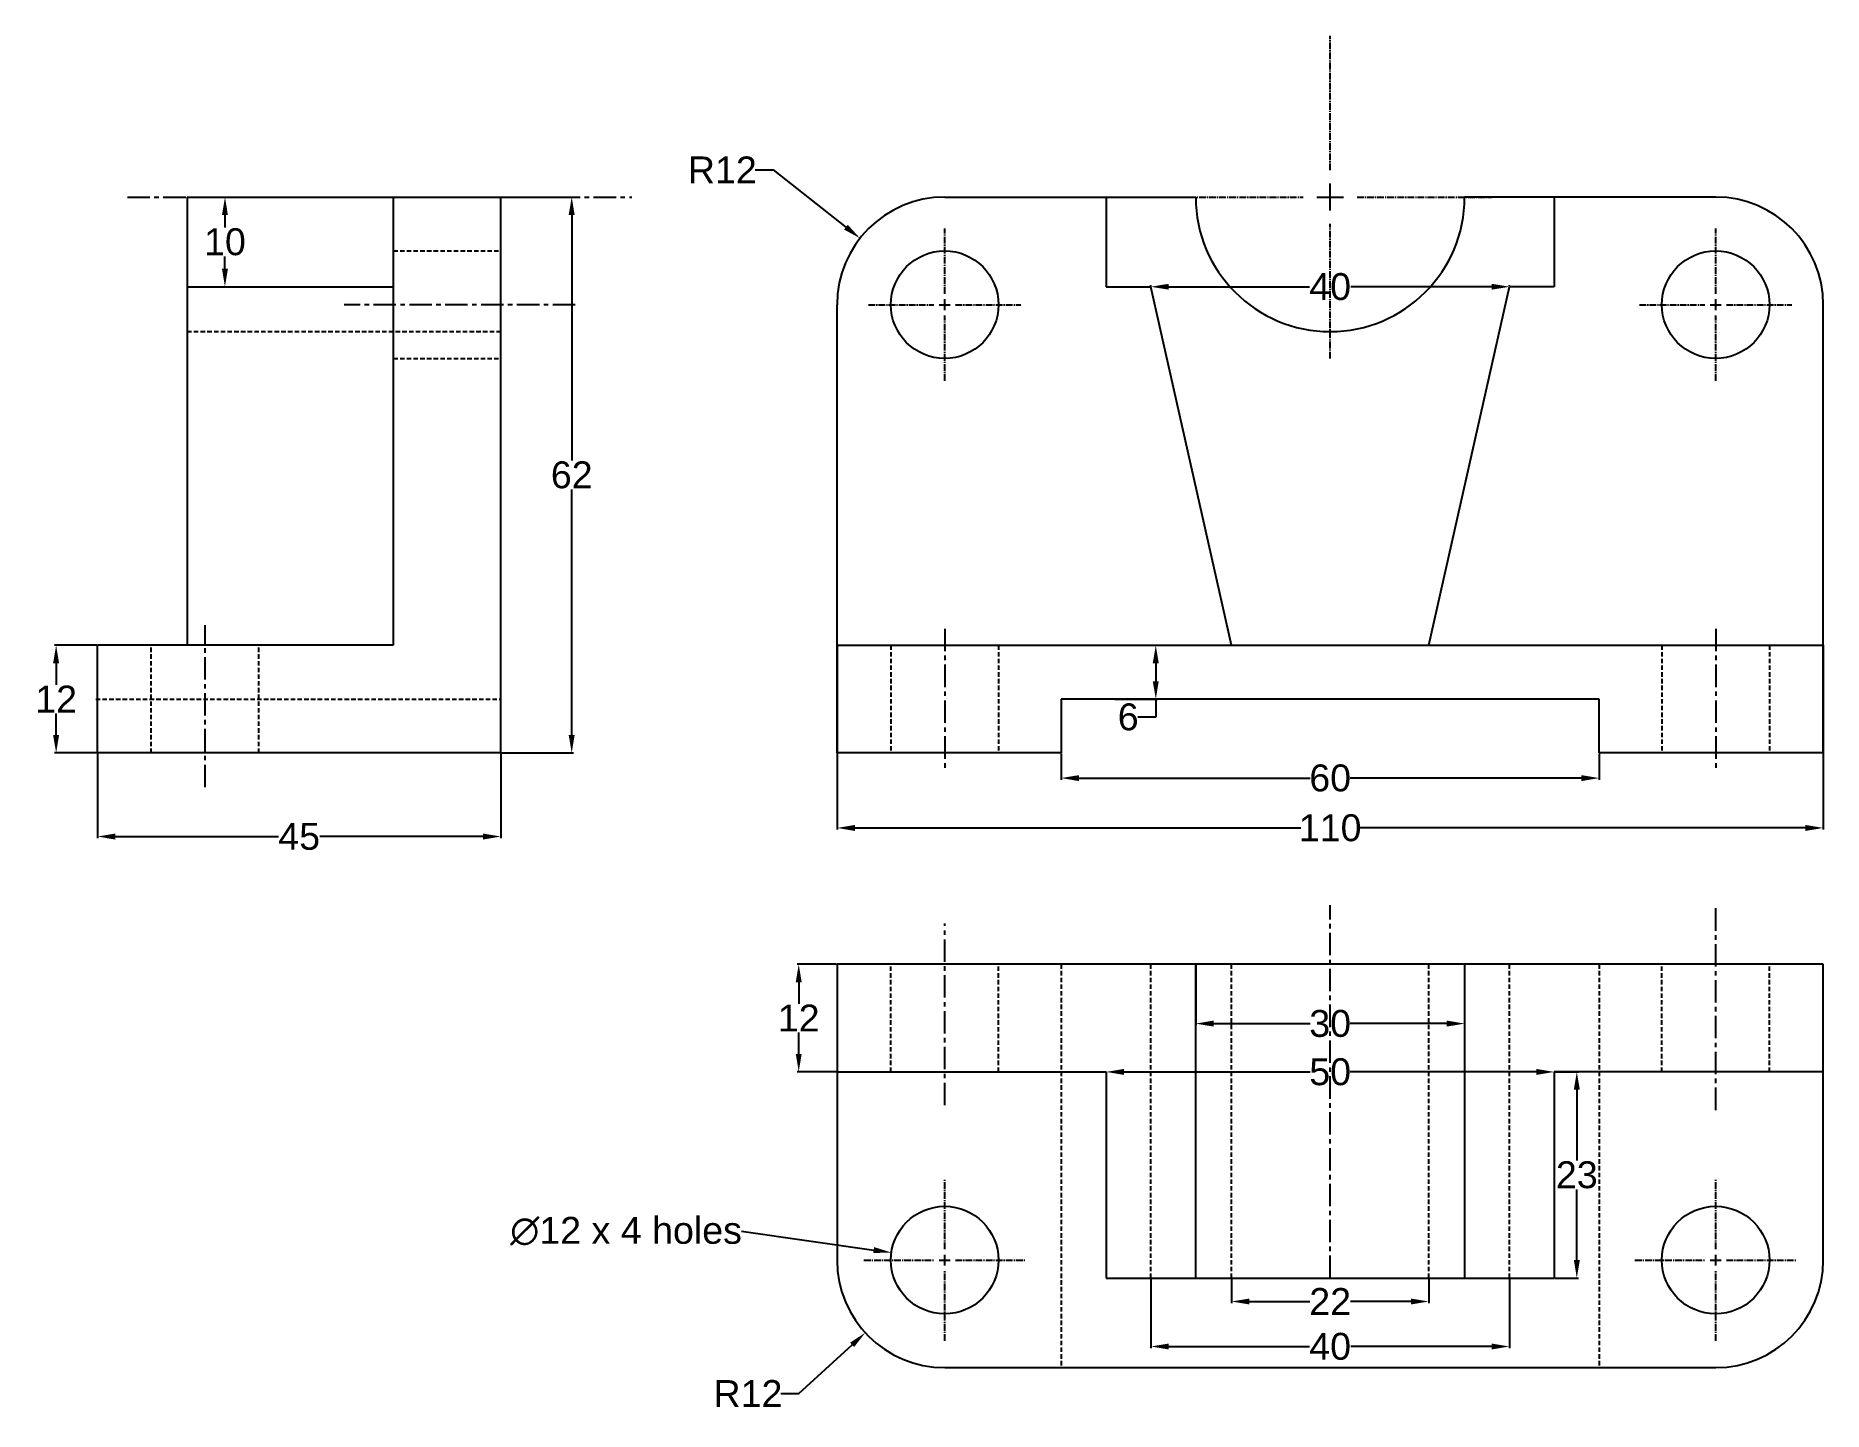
# Model space of a CAD drawing. Header units: inches. Extents: x -89 to 110, y -85 to 68.
import ezdxf

# ---------------------------------------------------------------- set-up
doc = ezdxf.new("R2010")
doc.units = ezdxf.units.IN
doc.header["$MEASUREMENT"] = 0
for name, pattern in [('CENTER2', [1.125, 0.75, -0.125, 0.125, -0.125]), ('CENTERX2', [4, 2.5, -0.5, 0.5, -0.5]), ('HIDDENX2', [0.75, 0.5, -0.25])]:
    doc.linetypes.add(name, pattern=pattern)
doc.layers.add('Centerline', color=131, linetype='CENTERX2')
doc.layers.add('Hidden', color=51, linetype='HIDDENX2')
doc.styles.get("Standard").update_dxf_attribs({"font": 'arial.ttf'})
doc.dimstyles.get("Standard").update_dxf_attribs({"dimtxt": 3, "dimasz": 2, "dimexe": 0.18, "dimexo": 0.0625, "dimgap": 0.09, "dimtad": 0, "dimtih": 1, "dimtoh": 1, "dimdec": 0, "dimzin": 0, "dimdsep": 46, "dimtxsty": 'Standard', "dimcen": 0.09, "dimclrd": 111, "dimclrt": 11, "dimadec": 0, "dimazin": 0, "dimtfac": 1, "dimtdec": 0, "dimtofl": 0, "dimtmove": 0, "dimatfit": 3, "dimfxl": 1, "dimtolj": 1, "dimtzin": 0, "dimarcsym": 0})

# ---------------------------------------------------------------- blocks, each defined once
blk = doc.blocks.new('*U1')
at = {"layer": 'Centerline', "color": 0, "linetype": 'CENTER2', "transparency": 16777216}
for p, q in [((0, 1.2), (0, 8.5)), ((-8.5, 0), (-1.2, 0)), ((1.2, 0), (8.5, 0)), ((0, -8.5), (0, -1.2))]:
    blk.add_line(p, q, dxfattribs=at)
at = {"layer": 'Centerline', "color": 0, "linetype": 'Continuous', "transparency": 16777216}
for p, q in [((-0.6, 0), (0.6, 0)), ((0, -0.6), (0, 0.6))]:
    blk.add_line(p, q, dxfattribs=at)
blk = doc.blocks.new('*U2')
at = {"layer": 'Centerline', "color": 0, "linetype": 'CENTER2', "transparency": 16777216}
for p, q in [((0, 1.2), (0, 8.5)), ((-8.5, 0), (-1.2, 0)), ((1.2, 0), (8.5, 0)), ((0, -8.5), (0, -1.2))]:
    blk.add_line(p, q, dxfattribs=at)
at = {"layer": 'Centerline', "color": 0, "linetype": 'Continuous', "transparency": 16777216}
for p, q in [((-0.6, 0), (0.6, 0)), ((0, -0.6), (0, 0.6))]:
    blk.add_line(p, q, dxfattribs=at)
blk = doc.blocks.new('*U3')
at = {"layer": 'Centerline', "color": 0, "linetype": 'CENTER2', "transparency": 16777216}
for p, q in [((0, 3), (0, 18)), ((-18, 0), (-3, 0)), ((3, 0), (18, 0)), ((0, -18), (0, -3))]:
    blk.add_line(p, q, dxfattribs=at)
at = {"layer": 'Centerline', "color": 0, "linetype": 'Continuous', "transparency": 16777216}
for p, q in [((0, -1.5), (0, 1.5)), ((-1.5, 0), (1.5, 0))]:
    blk.add_line(p, q, dxfattribs=at)
blk = doc.blocks.new('*U4')
at = {"layer": 'Centerline', "color": 0, "linetype": 'CENTER2', "transparency": 16777216}
for p, q in [((0, 1.2), (0, 9)), ((-9, 0), (-1.2, 0)), ((1.2, 0), (9, 0)), ((0, -9), (0, -1.2))]:
    blk.add_line(p, q, dxfattribs=at)
at = {"layer": 'Centerline', "color": 0, "linetype": 'Continuous', "transparency": 16777216}
for p, q in [((-0.6, 0), (0.6, 0)), ((0, -0.6), (0, 0.6))]:
    blk.add_line(p, q, dxfattribs=at)
blk = doc.blocks.new('*U5')
at = {"layer": 'Centerline', "color": 0, "linetype": 'CENTER2', "transparency": 16777216}
for p, q in [((0, 1.2), (0, 9)), ((-9, 0), (-1.2, 0)), ((1.2, 0), (9, 0)), ((0, -9), (0, -1.2))]:
    blk.add_line(p, q, dxfattribs=at)
at = {"layer": 'Centerline', "color": 0, "linetype": 'Continuous', "transparency": 16777216}
for p, q in [((-0.6, 0), (0.6, 0)), ((0, -0.6), (0, 0.6))]:
    blk.add_line(p, q, dxfattribs=at)
blk = doc.blocks.new('*D6')
at = {"color": 0, "lineweight": -2, "transparency": 16777216}
for p, q in [((0, -0.06), (0, -20.55)), ((110, -0.06), (110, -20.55))]:
    blk.add_line(p, q, dxfattribs=at)
at = {"color": 111, "lineweight": -2, "transparency": 16777216}
for p, q in [((2, -20.37), (51.74, -20.37)), ((108, -20.37), (58.26, -20.37))]:
    blk.add_line(p, q, dxfattribs=at)
at = {"color": 111, "transparency": 16777216}
for points in [[(2, -20.04), (2, -20.71), (0, -20.37)], [(108, -20.04), (108, -20.71), (110, -20.37)]]:
    blk.add_solid(points, dxfattribs=at)
at = {"layer": 'Defpoints', "color": 0, "transparency": 16777216}
for p in [(0, 0), (110, 0), (110, -20.37)]:
    blk.add_point(p, dxfattribs=at)
at = {"color": 11, "transparency": 16777216, "insert": (55, -20.37), "char_height": 3, "attachment_point": 5}
blk.add_mtext('\\A1;110', dxfattribs=at)
blk = doc.blocks.new('*D7')
at = {"color": 0, "lineweight": -2, "transparency": 16777216}
for p, q in [((25, -12.06), (25, -14.99)), ((85, -12.06), (85, -14.99))]:
    blk.add_line(p, q, dxfattribs=at)
at = {"color": 111, "lineweight": -2, "transparency": 16777216}
for p, q in [((27, -14.81), (52.76, -14.81)), ((83, -14.81), (57.24, -14.81))]:
    blk.add_line(p, q, dxfattribs=at)
at = {"color": 111, "transparency": 16777216}
for points in [[(27, -14.48), (27, -15.15), (25, -14.81)], [(83, -14.48), (83, -15.15), (85, -14.81)]]:
    blk.add_solid(points, dxfattribs=at)
at = {"layer": 'Defpoints', "color": 0, "transparency": 16777216}
for p in [(25, -12), (85, -12), (85, -14.81)]:
    blk.add_point(p, dxfattribs=at)
at = {"color": 11, "transparency": 16777216, "insert": (55, -14.81), "char_height": 3, "attachment_point": 5}
blk.add_mtext('\\A1;60', dxfattribs=at)
blk = doc.blocks.new('*D8')
at = {"color": 111, "lineweight": -2, "transparency": 16777216}
for p, q in [((-9.14, 53.03), (-7.14, 53.03)), ((-7.14, 53.03), (0.99, 46.65))]:
    blk.add_line(p, q, dxfattribs=at)
at = {"color": 0, "lineweight": -2, "transparency": 16777216}
for p, q in [((11.91, 38), (12.09, 38)), ((12, 37.91), (12, 38.09))]:
    blk.add_line(p, q, dxfattribs=at)
at = {"color": 111, "transparency": 16777216}
blk.add_solid([(1.19, 46.91), (0.78, 46.38), (2.56, 45.41)], dxfattribs=at)
at = {"layer": 'Defpoints', "color": 0, "transparency": 16777216}
for p in [(2.56, 45.41), (12, 38)]:
    blk.add_point(p, dxfattribs=at)
at = {"color": 11, "transparency": 16777216, "insert": (-12.8, 53.03), "char_height": 3, "attachment_point": 5}
blk.add_mtext('\\A1;R12', dxfattribs=at)
blk = doc.blocks.new('*D9')
at = {"color": 0, "lineweight": -2, "transparency": 16777216}
for p, q in [((35, 40.06), (35, 40.18)), ((75, 40.06), (75, 40.18))]:
    blk.add_line(p, q, dxfattribs=at)
at = {"color": 111, "lineweight": -2, "transparency": 16777216}
for p, q in [((37, 40), (52.71, 40)), ((73, 40), (57.29, 40))]:
    blk.add_line(p, q, dxfattribs=at)
at = {"color": 111, "transparency": 16777216}
for points in [[(37, 40.33), (37, 39.67), (35, 40)], [(73, 40.33), (73, 39.67), (75, 40)]]:
    blk.add_solid(points, dxfattribs=at)
at = {"layer": 'Defpoints', "color": 0, "transparency": 16777216}
for p in [(35, 40), (75, 40), (75, 40)]:
    blk.add_point(p, dxfattribs=at)
at = {"color": 11, "transparency": 16777216, "insert": (55, 40), "char_height": 3, "attachment_point": 5}
blk.add_mtext('\\A1;40', dxfattribs=at)
blk = doc.blocks.new('*D10')
at = {"color": 0, "lineweight": -2, "transparency": 16777216}
for p, q in [((30, -47.64), (30, -47.77)), ((80, -47.64), (80, -47.77))]:
    blk.add_line(p, q, dxfattribs=at)
at = {"color": 111, "lineweight": -2, "transparency": 16777216}
for p, q in [((32, -47.59), (52.77, -47.59)), ((78, -47.59), (57.23, -47.59))]:
    blk.add_line(p, q, dxfattribs=at)
at = {"color": 111, "transparency": 16777216}
for points in [[(32, -47.26), (32, -47.92), (30, -47.59)], [(78, -47.26), (78, -47.92), (80, -47.59)]]:
    blk.add_solid(points, dxfattribs=at)
at = {"layer": 'Defpoints', "color": 0, "transparency": 16777216}
for p in [(30, -47.58), (80, -47.58), (80, -47.59)]:
    blk.add_point(p, dxfattribs=at)
at = {"color": 11, "transparency": 16777216, "insert": (55, -47.59), "char_height": 3, "attachment_point": 5}
blk.add_mtext('\\A1;50', dxfattribs=at)
blk = doc.blocks.new('*D11')
at = {"color": 0, "lineweight": -2, "transparency": 16777216}
for p, q in [((40, -35.64), (40, -42.38)), ((70, -35.64), (70, -42.38))]:
    blk.add_line(p, q, dxfattribs=at)
at = {"color": 111, "lineweight": -2, "transparency": 16777216}
for p, q in [((42, -42.2), (52.77, -42.2)), ((68, -42.2), (57.23, -42.2))]:
    blk.add_line(p, q, dxfattribs=at)
at = {"color": 111, "transparency": 16777216}
for points in [[(42, -41.86), (42, -42.53), (40, -42.2)], [(68, -41.86), (68, -42.53), (70, -42.2)]]:
    blk.add_solid(points, dxfattribs=at)
at = {"layer": 'Defpoints', "color": 0, "transparency": 16777216}
for p in [(40, -35.58), (70, -35.58), (70, -42.2)]:
    blk.add_point(p, dxfattribs=at)
at = {"color": 11, "transparency": 16777216, "insert": (55, -42.2), "char_height": 3, "attachment_point": 5}
blk.add_mtext('\\A1;30', dxfattribs=at)
blk = doc.blocks.new('*D13')
at = {"color": 0, "lineweight": -2, "transparency": 16777216}
for p, q in [((44, -70.64), (44, -73.38)), ((66, -70.64), (66, -73.38))]:
    blk.add_line(p, q, dxfattribs=at)
at = {"color": 111, "lineweight": -2, "transparency": 16777216}
for p, q in [((46, -73.2), (52.75, -73.2)), ((64, -73.2), (57.25, -73.2))]:
    blk.add_line(p, q, dxfattribs=at)
at = {"color": 111, "transparency": 16777216}
for points in [[(46, -72.87), (46, -73.53), (44, -73.2)], [(64, -72.87), (64, -73.53), (66, -73.2)]]:
    blk.add_solid(points, dxfattribs=at)
at = {"layer": 'Defpoints', "color": 0, "transparency": 16777216}
for p in [(44, -70.58), (66, -70.58), (66, -73.2)]:
    blk.add_point(p, dxfattribs=at)
at = {"color": 11, "transparency": 16777216, "insert": (55, -73.2), "char_height": 3, "attachment_point": 5}
blk.add_mtext('\\A1;22', dxfattribs=at)
blk = doc.blocks.new('*D14')
at = {"color": 0, "lineweight": -2, "transparency": 16777216}
for p, q in [((35, -70.64), (35, -78.4)), ((75, -70.64), (75, -78.4))]:
    blk.add_line(p, q, dxfattribs=at)
at = {"color": 111, "lineweight": -2, "transparency": 16777216}
for p, q in [((37, -78.22), (52.71, -78.22)), ((73, -78.22), (57.29, -78.22))]:
    blk.add_line(p, q, dxfattribs=at)
at = {"color": 111, "transparency": 16777216}
for points in [[(37, -77.89), (37, -78.55), (35, -78.22)], [(73, -77.89), (73, -78.55), (75, -78.22)]]:
    blk.add_solid(points, dxfattribs=at)
at = {"layer": 'Defpoints', "color": 0, "transparency": 16777216}
for p in [(35, -70.58), (75, -70.58), (75, -78.22)]:
    blk.add_point(p, dxfattribs=at)
at = {"color": 11, "transparency": 16777216, "insert": (55, -78.22), "char_height": 3, "attachment_point": 5}
blk.add_mtext('\\A1;40', dxfattribs=at)
blk = doc.blocks.new('*D15')
at = {"color": 0, "lineweight": -2, "transparency": 16777216}
for p, q in [((80.06, -47.58), (82.69, -47.58)), ((80.06, -70.58), (82.69, -70.58))]:
    blk.add_line(p, q, dxfattribs=at)
at = {"color": 111, "lineweight": -2, "transparency": 16777216}
for p, q in [((82.51, -49.58), (82.51, -57.46)), ((82.51, -68.58), (82.51, -60.7))]:
    blk.add_line(p, q, dxfattribs=at)
at = {"color": 111, "transparency": 16777216}
for points in [[(82.18, -49.58), (82.85, -49.58), (82.51, -47.58)], [(82.18, -68.58), (82.85, -68.58), (82.51, -70.58)]]:
    blk.add_solid(points, dxfattribs=at)
at = {"layer": 'Defpoints', "color": 0, "transparency": 16777216}
for p in [(80, -47.58), (82.51, -47.58), (80, -70.58)]:
    blk.add_point(p, dxfattribs=at)
at = {"color": 11, "transparency": 16777216, "insert": (82.51, -59.08), "char_height": 3, "attachment_point": 5}
blk.add_mtext('\\A1;23', dxfattribs=at)
blk = doc.blocks.new('*D16')
at = {"color": 0, "lineweight": -2, "transparency": 16777216}
for p, q in [((-0.06, -35.58), (-4.46, -35.58)), ((-0.06, -47.58), (-4.46, -47.58))]:
    blk.add_line(p, q, dxfattribs=at)
at = {"color": 111, "lineweight": -2, "transparency": 16777216}
for p, q in [((-4.28, -37.58), (-4.28, -39.99)), ((-4.28, -45.58), (-4.28, -43.18))]:
    blk.add_line(p, q, dxfattribs=at)
at = {"color": 111, "transparency": 16777216}
for points in [[(-4.61, -37.58), (-3.95, -37.58), (-4.28, -35.58)], [(-4.61, -45.58), (-3.95, -45.58), (-4.28, -47.58)]]:
    blk.add_solid(points, dxfattribs=at)
at = {"layer": 'Defpoints', "color": 0, "transparency": 16777216}
for p in [(0, -35.58), (-4.28, -47.58), (0, -47.58)]:
    blk.add_point(p, dxfattribs=at)
at = {"color": 11, "transparency": 16777216, "insert": (-4.28, -41.58), "char_height": 3, "attachment_point": 5}
blk.add_mtext('\\A1;12', dxfattribs=at)
blk = doc.blocks.new('*D17')
at = {"color": 0, "lineweight": -2, "transparency": 16777216}
for p, q in [((11.91, -68.58), (12.09, -68.58)), ((12, -68.67), (12, -68.49))]:
    blk.add_line(p, q, dxfattribs=at)
at = {"color": 111, "lineweight": -2, "transparency": 16777216}
for p, q in [((-4.28, -83.47), (1.67, -78.03)), ((-6.28, -83.47), (-4.28, -83.47))]:
    blk.add_line(p, q, dxfattribs=at)
at = {"color": 111, "transparency": 16777216}
blk.add_solid([(1.45, -77.79), (1.9, -78.28), (3.15, -76.68)], dxfattribs=at)
at = {"layer": 'Defpoints', "color": 0, "transparency": 16777216}
for p in [(12, -68.58), (3.15, -76.68)]:
    blk.add_point(p, dxfattribs=at)
at = {"color": 11, "transparency": 16777216, "insert": (-9.94, -83.47), "char_height": 3, "attachment_point": 5}
blk.add_mtext('\\A1;R12', dxfattribs=at)
blk = doc.blocks.new('*D18')
at = {"color": 111, "lineweight": -2, "transparency": 16777216}
blk.add_line((-10.68, -65.36), (4.08, -67.46), dxfattribs=at)
at = {"color": 0, "lineweight": -2, "transparency": 16777216}
for p, q in [((11.91, -68.58), (12.09, -68.58)), ((12, -68.67), (12, -68.49))]:
    blk.add_line(p, q, dxfattribs=at)
at = {"color": 111, "transparency": 16777216}
blk.add_solid([(4.13, -67.13), (4.03, -67.79), (6.06, -67.74)], dxfattribs=at)
at = {"layer": 'Defpoints', "color": 0, "transparency": 16777216}
for p in [(6.06, -67.74), (17.94, -69.43)]:
    blk.add_point(p, dxfattribs=at)
at = {"color": 11, "transparency": 16777216, "insert": (-23.54, -65.36), "char_height": 3, "attachment_point": 5}
blk.add_mtext('\\A1;∅12 x 4 holes ', dxfattribs=at)
blk = doc.blocks.new('*D19')
at = {"color": 0, "lineweight": -2, "transparency": 16777216}
for p, q in [((-82.5, -12.06), (-82.5, -21.51)), ((-37.5, -12.06), (-37.5, -21.51))]:
    blk.add_line(p, q, dxfattribs=at)
at = {"color": 111, "lineweight": -2, "transparency": 16777216}
for p, q in [((-80.5, -21.33), (-62.31, -21.33)), ((-39.5, -21.33), (-57.69, -21.33))]:
    blk.add_line(p, q, dxfattribs=at)
at = {"color": 111, "transparency": 16777216}
for points in [[(-80.5, -21), (-80.5, -21.67), (-82.5, -21.33)], [(-39.5, -21), (-39.5, -21.67), (-37.5, -21.33)]]:
    blk.add_solid(points, dxfattribs=at)
at = {"layer": 'Defpoints', "color": 0, "transparency": 16777216}
for p in [(-82.5, -12), (-37.5, -12), (-37.5, -21.33)]:
    blk.add_point(p, dxfattribs=at)
at = {"color": 11, "transparency": 16777216, "insert": (-60, -21.33), "char_height": 3, "attachment_point": 5}
blk.add_mtext('\\A1;45', dxfattribs=at)
blk = doc.blocks.new('*D20')
at = {"color": 0, "lineweight": -2, "transparency": 16777216}
for p, q in [((-37.44, 50), (-29.42, 50)), ((-37.44, -12), (-29.42, -12))]:
    blk.add_line(p, q, dxfattribs=at)
at = {"color": 111, "lineweight": -2, "transparency": 16777216}
for p, q in [((-29.6, 48), (-29.6, 20.62)), ((-29.6, -10), (-29.6, 17.38))]:
    blk.add_line(p, q, dxfattribs=at)
at = {"color": 111, "transparency": 16777216}
for points in [[(-29.94, 48), (-29.27, 48), (-29.6, 50)], [(-29.94, -10), (-29.27, -10), (-29.6, -12)]]:
    blk.add_solid(points, dxfattribs=at)
at = {"layer": 'Defpoints', "color": 0, "transparency": 16777216}
for p in [(-37.5, 50), (-29.6, 50), (-37.5, -12)]:
    blk.add_point(p, dxfattribs=at)
at = {"color": 11, "transparency": 16777216, "insert": (-29.6, 19), "char_height": 3, "attachment_point": 5}
blk.add_mtext('\\A1;62', dxfattribs=at)
blk = doc.blocks.new('*D21')
at = {"color": 0, "lineweight": -2, "transparency": 16777216}
for p, q in [((-82.56, 0), (-87.29, 0)), ((-82.56, -12), (-87.29, -12))]:
    blk.add_line(p, q, dxfattribs=at)
at = {"color": 111, "lineweight": -2, "transparency": 16777216}
for p, q in [((-87.11, -2), (-87.11, -4.4)), ((-87.11, -10), (-87.11, -7.6))]:
    blk.add_line(p, q, dxfattribs=at)
at = {"color": 111, "transparency": 16777216}
for points in [[(-87.45, -2), (-86.78, -2), (-87.11, 0)], [(-87.45, -10), (-86.78, -10), (-87.11, -12)]]:
    blk.add_solid(points, dxfattribs=at)
at = {"layer": 'Defpoints', "color": 0, "transparency": 16777216}
for p in [(-82.5, 0), (-87.11, -12), (-82.5, -12)]:
    blk.add_point(p, dxfattribs=at)
at = {"color": 11, "transparency": 16777216, "insert": (-87.11, -6), "char_height": 3, "attachment_point": 5}
blk.add_mtext('\\A1;12', dxfattribs=at)
blk = doc.blocks.new('*D22')
at = {"color": 0, "lineweight": -2, "transparency": 16777216}
for p, q in [((-68.36, 50), (-68.1, 50)), ((-68.36, 40), (-68.1, 40))]:
    blk.add_line(p, q, dxfattribs=at)
at = {"color": 111, "lineweight": -2, "transparency": 16777216}
for p, q in [((-68.28, 48), (-68.28, 46.62)), ((-68.28, 42), (-68.28, 43.38))]:
    blk.add_line(p, q, dxfattribs=at)
at = {"color": 111, "transparency": 16777216}
for points in [[(-68.61, 48), (-67.95, 48), (-68.28, 50)], [(-68.61, 42), (-67.95, 42), (-68.28, 40)]]:
    blk.add_solid(points, dxfattribs=at)
at = {"layer": 'Defpoints', "color": 0, "transparency": 16777216}
for p in [(-68.42, 50), (-68.42, 40), (-68.28, 40)]:
    blk.add_point(p, dxfattribs=at)
at = {"color": 11, "transparency": 16777216, "insert": (-68.28, 45), "char_height": 3, "attachment_point": 5}
blk.add_mtext('\\A1;10', dxfattribs=at)
blk = doc.blocks.new('*D23')
at = {"color": 0, "lineweight": -2, "transparency": 16777216}
for p, q in [((30.98, 0), (35.73, 0)), ((30.98, -6), (35.73, -6))]:
    blk.add_line(p, q, dxfattribs=at)
at = {"color": 111, "lineweight": -2, "transparency": 16777216}
for p, q in [((35.55, -2), (35.55, -4)), ((35.55, -6), (35.55, -8)), ((35.55, -8), (33.55, -8))]:
    blk.add_line(p, q, dxfattribs=at)
at = {"color": 111, "transparency": 16777216}
for points in [[(35.21, -2), (35.88, -2), (35.55, 0)], [(35.21, -4), (35.88, -4), (35.55, -6)]]:
    blk.add_solid(points, dxfattribs=at)
at = {"layer": 'Defpoints', "color": 0, "transparency": 16777216}
for p in [(30.91, 0), (30.91, -6), (35.55, -6)]:
    blk.add_point(p, dxfattribs=at)
at = {"color": 11, "transparency": 16777216, "insert": (32.47, -8), "char_height": 3, "attachment_point": 5}
blk.add_mtext('\\A1;6', dxfattribs=at)

msp = doc.modelspace()

# ---------------------------------------------------------------- linework, layer by layer
for p, q in [((-72.5, 50), (-72.5, 40)), ((-72.5, 50), (-37.5, 50)), ((-49.5, 50), (-49.5, 0)), ((-49.5, 50), (-49.5, 40)), ((-37.5, -12), (-37.5, 50)), ((12, 50), (30, 50)), ((30, 50), (30, 40)), ((30, 50), (40, 50)), ((80, 50), (70, 50)), ((98, 50), (80, 50)), ((80, 50), (80, 40)), ((-72.5, 40), (-49.5, 40)), ((-72.5, 40), (-72.5, 0)), ((30, 40), (35, 40)), ((44, 0), (35, 40)), ((66, 0), (75, 40)), ((80, 40), (75, 40)), ((0, -12), (0, 38)), ((110, -12), (110, 38)), ((-49.5, 0), (-82.5, 0)), ((-82.5, -12), (-82.5, 0)), ((0, 0), (110, 0)), ((0, -12), (0, 0)), ((0, 0), (12, 0)), ((55, 0), (66, 0)), ((110, 0), (110, -12)), ((85, -6), (25, -6)), ((25, -6), (25, -12)), ((85, -12), (85, -6)), ((-37.5, -12), (-82.5, -12)), ((25, -12), (0, -12)), ((110, -12), (85, -12)), ((0, -35.58), (0, -68.58)), ((40, -35.58), (0, -35.58)), ((40, -70.58), (40, -35.58)), ((70, -35.58), (40, -35.58)), ((110, -35.58), (70, -35.58)), ((70, -35.58), (70, -70.58)), ((110, -65.58), (110, -35.58)), ((0, -47.58), (12.73, -47.58)), ((0, -47.58), (30, -47.58)), ((30, -47.58), (30, -70.58)), ((110, -47.58), (80, -47.58)), ((80, -47.58), (80, -70.58)), ((110, -68.58), (110, -47.58)), ((30, -70.58), (80, -70.58)), ((12, -80.58), (98, -80.58))]:
    msp.add_line(p, q)
for centre in [(12, 38), (98, 38), (12, -68.58), (98, -68.58)]:
    msp.add_circle(centre, 6)
for centre, radius, start, end in [((12, 38), 12, 90, 180), ((55, 50), 15, 180, 0), ((98, 38), 12, 0, 90), ((12, -68.58), 12, 180, 270), ((98, -68.58), 12, 270, 0)]:
    msp.add_arc(centre, radius, start, end)
at = {"layer": 'Centerline'}
for p, q in [((-79.16, 50), (-22.91, 50)), ((-72.5, 50), (-37.5, 50)), ((-29.21, 38), (-55, 38)), ((-70.5, -15.83), (-70.5, 2.24)), ((12, 1.85), (12, -14.09)), ((98, 1.85), (98, -14.09)), ((55, -70.58), (55, -28.99)), ((98, -51.84), (98, -28.85)), ((12, -51.3), (12, -31.03))]:
    msp.add_line(p, q, dxfattribs=at)
at = {"layer": 'Hidden'}
for p, q in [((-49.5, 44), (-37.5, 44)), ((-72.5, 35), (-37.5, 35)), ((-49.5, 32), (-37.5, 32)), ((-76.5, -12), (-76.5, 0)), ((-64.5, -12), (-64.5, 0)), ((6, 0), (6, -12)), ((18, 0), (18, -12)), ((92, 0), (92, -12)), ((104, 0), (104, -12)), ((-82.69, -6), (-37.5, -6)), ((6, -47.58), (6, -35.58)), ((18, -47.58), (18, -35.58)), ((25, -35.58), (25, -80.58)), ((35, -70.58), (35, -35.58)), ((44, -70.58), (44, -35.58)), ((66, -70.58), (66, -35.58)), ((75, -70.58), (75, -35.58)), ((85, -35.58), (85, -80.58)), ((92, -47.58), (92, -35.58)), ((104, -47.58), (104, -35.58))]:
    msp.add_line(p, q, dxfattribs=at)

# ---------------------------------------------------------------- block references
at = {"layer": 'Centerline', "linetype": 'CENTER2'}
for name, p in [('*U3', (55, 50)), ('*U1', (12, 38)), ('*U2', (98, 38)), ('*U4', (12, -68.58)), ('*U5', (98, -68.58))]:
    msp.add_blockref(name, p, dxfattribs=at)

# ---------------------------------------------------------------- dimensions: what is measured, and where the dimension line sits
for center, mpoint, picture, middle in [((12, 38), (2.56, 45.41), '*D8', (-12.8, 53.03)), ((12, -68.58), (3.15, -76.68), '*D17', (-9.94, -83.47))]:
    dim = msp.add_radius_dim(center=center, mpoint=mpoint, dimstyle='Standard')
    dim.commit()
    dim.dimension.update_dxf_attribs({"geometry": picture, "text_midpoint": middle, "dimtype": 164})
for base, p1, p2, picture, middle in [((-68.28, 40), (-68.42, 50), (-68.42, 40), '*D22', (-68.28, 45)), ((-29.6, 50), (-37.5, -12), (-37.5, 50), '*D20', (-29.6, 19)), ((-87.11, -12), (-82.5, 0), (-82.5, -12), '*D21', (-87.11, -6)), ((35.55, -6), (30.91, 0), (30.91, -6), '*D23', (32.47, -8)), ((-4.28, -47.58), (0, -35.58), (0, -47.58), '*D16', (-4.28, -41.58)), ((82.51, -47.58), (80, -70.58), (80, -47.58), '*D15', (82.51, -59.08))]:
    dim = msp.add_linear_dim(base=base, p1=p1, p2=p2, angle=90, dimstyle='Standard')
    dim.commit()
    dim.dimension.update_dxf_attribs({"geometry": picture, "text_midpoint": middle})
for base, p1, p2, picture, middle in [((75, 40), (35, 40), (75, 40), '*D9', (55, 40)), ((110, -20.37), (0, 0), (110, 0), '*D6', (55, -20.37)), ((-37.5, -21.33), (-82.5, -12), (-37.5, -12), '*D19', (-60, -21.33)), ((85, -14.81), (25, -12), (85, -12), '*D7', (55, -14.81)), ((80, -47.59), (30, -47.58), (80, -47.58), '*D10', (55, -47.59)), ((75, -78.22), (35, -70.58), (75, -70.58), '*D14', (55, -78.22)), ((66, -73.2), (44, -70.58), (66, -70.58), '*D13', (55, -73.2))]:
    dim = msp.add_linear_dim(base=base, p1=p1, p2=p2, dimstyle='Standard')
    dim.commit()
    dim.dimension.update_dxf_attribs({"geometry": picture, "text_midpoint": middle})
dim = msp.add_linear_dim(base=(70, -42.2), p1=(40, -35.58), p2=(70, -35.58), dimstyle='Standard')
dim.commit()
dim.dimension.update_dxf_attribs({"geometry": '*D11', "text_midpoint": (55, -42.2), "dimtype": 160})
dim = msp.add_diameter_dim_2p(p1=(17.94, -69.43), p2=(6.06, -67.74), text='<> x 4 holes ', dimstyle='Standard')
dim.commit()
dim.dimension.update_dxf_attribs({"geometry": '*D18', "text_midpoint": (-10.68, -65.36), "dimtype": 163})

doc.saveas('drawing.dxf')
